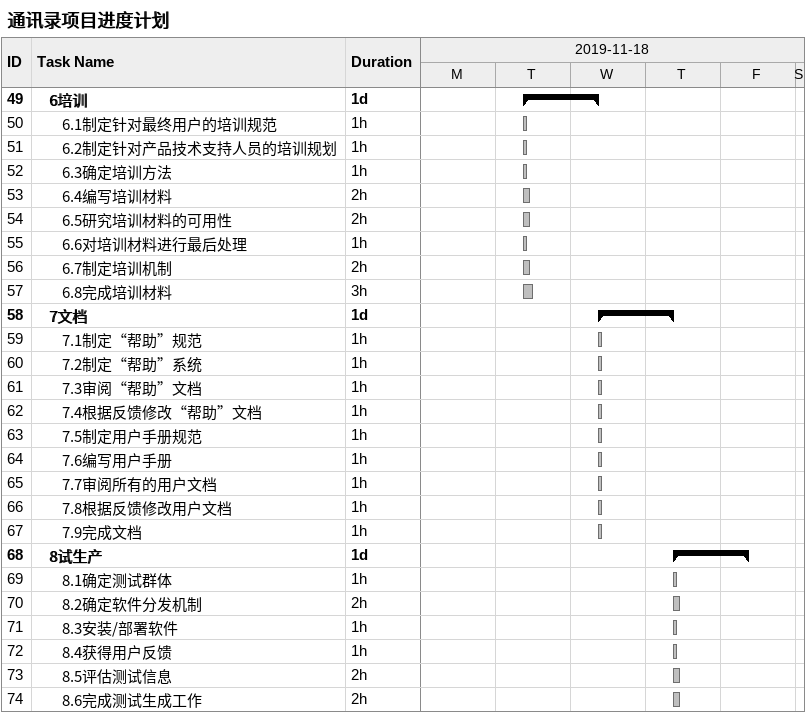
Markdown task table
通讯录项目进度计划

| ID | Level | Task | Duration | Start | Finish |
|---|---|---|---|---|---|
| 49 | 2 | **6培训** | 1d | 2019-11-19 | 2019-11-20 |
| 50 | 3 | 6.1制定针对最终用户的培训规范 | 1h | 2019-11-19 | 2019-11-19 |
| 51 | 3 | 6.2制定针对产品技术支持人员的培训规划 | 1h | 2019-11-19 | 2019-11-19 |
| 52 | 3 | 6.3确定培训方法 | 1h | 2019-11-19 | 2019-11-19 |
| 53 | 3 | 6.4编写培训材料 | 2h | 2019-11-19 | 2019-11-19 |
| 54 | 3 | 6.5研究培训材料的可用性 | 2h | 2019-11-19 | 2019-11-19 |
| 55 | 3 | 6.6对培训材料进行最后处理 | 1h | 2019-11-19 | 2019-11-19 |
| 56 | 3 | 6.7制定培训机制 | 2h | 2019-11-19 | 2019-11-19 |
| 57 | 3 | 6.8完成培训材料 | 3h | 2019-11-19 | 2019-11-19 |
| 58 | 2 | **7文档** | 1d | 2019-11-20 | 2019-11-21 |
| 59 | 3 | 7.1制定“帮助”规范 | 1h | 2019-11-20 | 2019-11-20 |
| 60 | 3 | 7.2制定“帮助”系统 | 1h | 2019-11-20 | 2019-11-20 |
| 61 | 3 | 7.3审阅“帮助”文档 | 1h | 2019-11-20 | 2019-11-20 |
| 62 | 3 | 7.4根据反馈修改“帮助”文档 | 1h | 2019-11-20 | 2019-11-20 |
| 63 | 3 | 7.5制定用户手册规范 | 1h | 2019-11-20 | 2019-11-20 |
| 64 | 3 | 7.6编写用户手册 | 1h | 2019-11-20 | 2019-11-20 |
| 65 | 3 | 7.7审阅所有的用户文档 | 1h | 2019-11-20 | 2019-11-20 |
| 66 | 3 | 7.8根据反馈修改用户文档 | 1h | 2019-11-20 | 2019-11-20 |
| 67 | 3 | 7.9完成文档 | 1h | 2019-11-20 | 2019-11-20 |
| 68 | 2 | **8试生产** | 1d | 2019-11-21 | 2019-11-22 |
| 69 | 3 | 8.1确定测试群体 | 1h | 2019-11-21 | 2019-11-21 |
| 70 | 3 | 8.2确定软件分发机制 | 2h | 2019-11-21 | 2019-11-21 |
| 71 | 3 | 8.3安装/部署软件 | 1h | 2019-11-21 | 2019-11-21 |
| 72 | 3 | 8.4获得用户反馈 | 1h | 2019-11-21 | 2019-11-21 |
| 73 | 3 | 8.5评估测试信息 | 2h | 2019-11-21 | 2019-11-21 |
| 74 | 3 | 8.6完成测试生成工作 | 2h | 2019-11-21 | 2019-11-21 |
